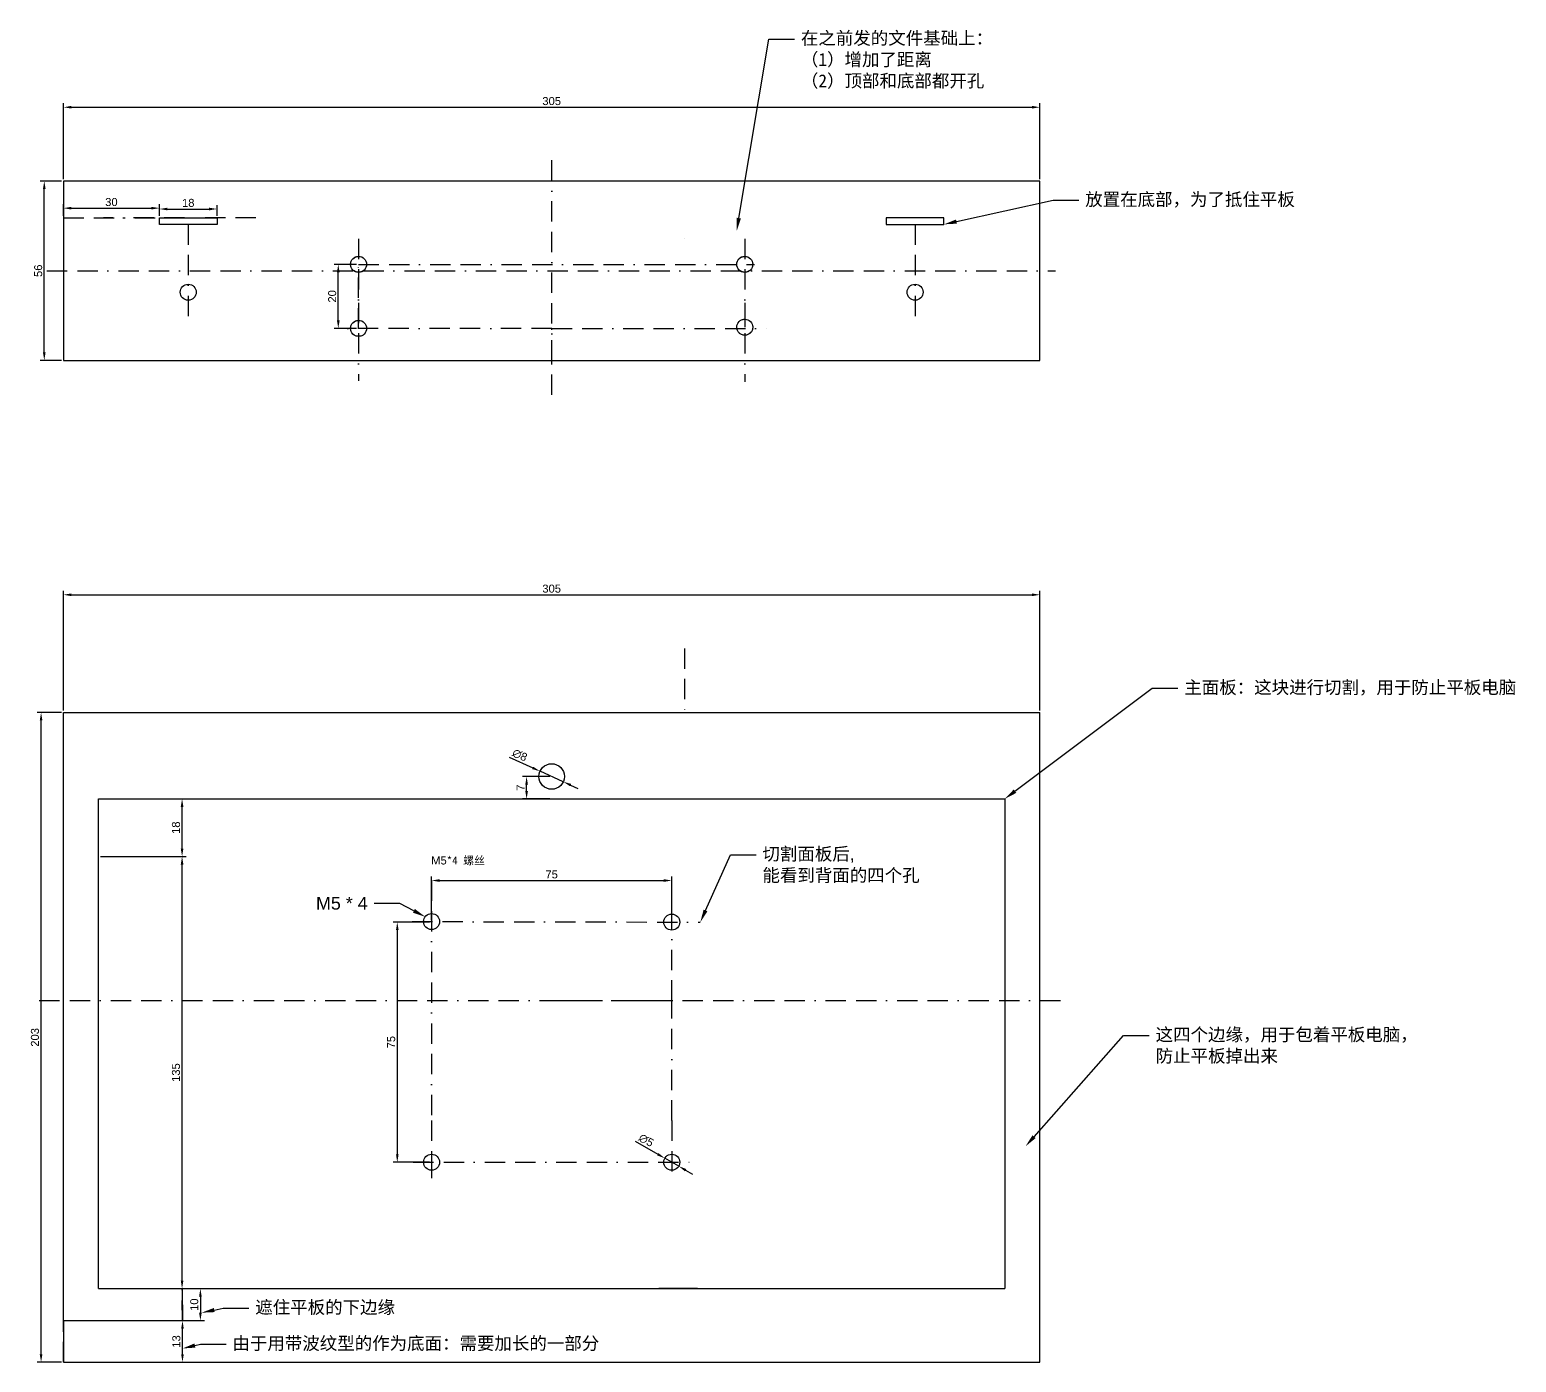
# Model space of a CAD drawing. Header units: millimetres. Extents: x -11 to 726, y 187 to 603.
# Drawn here: x -10.5 to 453.8, y 187 to 603.3 of the extents above; entities that cross this region are included whole.
import ezdxf
from ezdxf import colors
from ezdxf.entities.mleader import LeaderData, LeaderLine
from ezdxf.math import Vec2, Vec3

# ---------------------------------------------------------------- set-up
doc = ezdxf.new("R2010")
doc.units = ezdxf.units.MM
doc.linetypes.add('ACAD_ISO02W100', pattern=[15, 12, -3])
doc.linetypes.add('BORDER2', pattern=[22.225, 6.35, -3.175, 6.35, -3.175, 0, -3.175])
doc.layers.add('实线层', color=7, linetype='Continuous', lineweight=30)
doc.layers.add('注释层', color=245, linetype='Continuous', lineweight=30)
for name, color, linetype in [('标注层', 30, 'Continuous'), ('虚线层', 160, 'ACAD_ISO02W100'), ('辅助层', 240, 'BORDER2')]:
    doc.layers.add(name, color=color, linetype=linetype)
doc.styles.get("Standard").update_dxf_attribs({"font": 'arial.ttf'})
doc.dimstyles.new('ISO-25', dxfattribs={"dimtxt": 2.5, "dimasz": 2.5, "dimexe": 1.25, "dimexo": 0.625, "dimtad": 1, "dimtxsty": 'Standard', "dimcen": 2.5, "dimadec": 0, "dimazin": 0, "dimtfac": 1, "dimtmove": 0, "dimatfit": 3, "dimfxl": 1, "dimarcsym": 0})

# ---------------------------------------------------------------- blocks, each defined once
blk = doc.blocks.new('*D3')
at = {"layer": 'Defpoints', "color": 0, "transparency": 16777216}
for p in [(305, 426.78), (0, 390), (305, 390)]:
    blk.add_point(p, dxfattribs=at)
at = {"layer": '标注层', "color": 0, "lineweight": -2, "transparency": 16777216}
for p, q in [((0, 390.62), (0, 428.03)), ((305, 390.62), (305, 428.03)), ((2.5, 426.78), (302.5, 426.78))]:
    blk.add_line(p, q, dxfattribs=at)
at = {"layer": '标注层', "color": 0, "transparency": 16777216}
for points in [[(2.5, 427.19), (2.5, 426.36), (0, 426.78)], [(302.5, 427.19), (302.5, 426.36), (305, 426.78)]]:
    blk.add_solid(points, dxfattribs=at)
at = {"layer": '标注层', "color": 0, "transparency": 16777216, "insert": (152.5, 428.68), "char_height": 2.5, "attachment_point": 5}
blk.add_mtext('305', dxfattribs=at)
blk = doc.blocks.new('*D4')
at = {"layer": 'Defpoints', "color": 0, "transparency": 16777216}
for p in [(148.86, 371.65), (156.14, 368.35)]:
    blk.add_point(p, dxfattribs=at)
at = {"layer": '标注层', "color": 0, "lineweight": -2, "transparency": 16777216}
for p, q in [((139.19, 376.04), (146.58, 372.69)), ((156.14, 368.35), (148.86, 371.65)), ((158.42, 367.31), (160.7, 366.28))]:
    blk.add_line(p, q, dxfattribs=at)
at = {"layer": '标注层', "color": 0, "transparency": 16777216}
for points in [[(146.75, 373.07), (146.41, 372.31), (148.86, 371.65)], [(158.59, 367.69), (158.25, 366.93), (156.14, 368.35)]]:
    blk.add_solid(points, dxfattribs=at)
at = {"layer": '标注层', "color": 0, "transparency": 16777216, "insert": (142.56, 376.67), "char_height": 2.5, "attachment_point": 5, "rotation": 335.5944}
blk.add_mtext('∅8', dxfattribs=at)
blk = doc.blocks.new('*D5')
at = {"layer": 'Defpoints', "color": 0, "transparency": 16777216}
for p in [(305, 579.08), (0, 556), (305, 556)]:
    blk.add_point(p, dxfattribs=at)
at = {"layer": '标注层', "color": 0, "lineweight": -2, "transparency": 16777216}
for p, q in [((0, 556.62), (0, 580.33)), ((305, 556.62), (305, 580.33)), ((2.5, 579.08), (302.5, 579.08))]:
    blk.add_line(p, q, dxfattribs=at)
at = {"layer": '标注层', "color": 0, "transparency": 16777216}
for points in [[(2.5, 579.5), (2.5, 578.67), (0, 579.08)], [(302.5, 579.5), (302.5, 578.67), (305, 579.08)]]:
    blk.add_solid(points, dxfattribs=at)
at = {"layer": '标注层', "color": 0, "transparency": 16777216, "insert": (152.5, 580.99), "char_height": 2.5, "attachment_point": 5}
blk.add_mtext('305', dxfattribs=at)
blk = doc.blocks.new('*D6')
at = {"layer": 'Defpoints', "color": 0, "transparency": 16777216}
for p in [(144.67, 370), (152.5, 370), (152.5, 363)]:
    blk.add_point(p, dxfattribs=at)
at = {"layer": '标注层', "color": 0, "lineweight": -2, "transparency": 16777216}
for p, q in [((151.88, 370), (143.42, 370)), ((144.67, 365.5), (144.67, 367.5)), ((151.88, 363), (143.42, 363))]:
    blk.add_line(p, q, dxfattribs=at)
at = {"layer": '标注层', "color": 0, "transparency": 16777216}
for points in [[(144.26, 367.5), (145.09, 367.5), (144.67, 370)], [(144.26, 365.5), (145.09, 365.5), (144.67, 363)]]:
    blk.add_solid(points, dxfattribs=at)
at = {"layer": '标注层', "color": 0, "transparency": 16777216, "insert": (142.8, 366.5), "char_height": 2.5, "attachment_point": 5, "rotation": 90}
blk.add_mtext('7', dxfattribs=at)
blk = doc.blocks.new('*D9')
at = {"layer": 'Defpoints', "color": 0, "transparency": 16777216}
for p in [(30, 345), (37.07, 345), (30, 210)]:
    blk.add_point(p, dxfattribs=at)
at = {"layer": '标注层', "color": 0, "lineweight": -2, "transparency": 16777216}
for p, q in [((30.63, 345), (38.32, 345)), ((37.07, 212.5), (37.07, 342.5)), ((30.63, 210), (38.32, 210))]:
    blk.add_line(p, q, dxfattribs=at)
at = {"layer": '标注层', "color": 0, "transparency": 16777216}
for points in [[(36.66, 342.5), (37.49, 342.5), (37.07, 345)], [(36.66, 212.5), (37.49, 212.5), (37.07, 210)]]:
    blk.add_solid(points, dxfattribs=at)
at = {"layer": '标注层', "color": 0, "transparency": 16777216, "insert": (35.17, 277.5), "char_height": 2.5, "attachment_point": 5, "rotation": 90}
blk.add_mtext('135', dxfattribs=at)
blk = doc.blocks.new('*D10')
at = {"layer": 'Defpoints', "color": 0, "transparency": 16777216}
for p in [(11, 363), (37.07, 363), (11, 345)]:
    blk.add_point(p, dxfattribs=at)
at = {"layer": '标注层', "color": 0, "lineweight": -2, "transparency": 16777216}
for p, q in [((11.63, 363), (38.32, 363)), ((37.07, 347.5), (37.07, 360.5)), ((11.63, 345), (38.32, 345))]:
    blk.add_line(p, q, dxfattribs=at)
at = {"layer": '标注层', "color": 0, "transparency": 16777216}
for points in [[(36.66, 360.5), (37.49, 360.5), (37.07, 363)], [(36.66, 347.5), (37.49, 347.5), (37.07, 345)]]:
    blk.add_solid(points, dxfattribs=at)
at = {"layer": '标注层', "color": 0, "transparency": 16777216, "insert": (35.17, 354), "char_height": 2.5, "attachment_point": 5, "rotation": 90}
blk.add_mtext('18', dxfattribs=at)
blk = doc.blocks.new('*D19')
at = {"layer": 'Defpoints', "color": 0, "transparency": 16777216}
for p in [(-5.96, 556), (0, 556), (0, 500)]:
    blk.add_point(p, dxfattribs=at)
at = {"layer": '标注层', "color": 0, "lineweight": -2, "transparency": 16777216}
for p, q in [((-0.63, 556), (-7.21, 556)), ((-5.96, 502.5), (-5.96, 553.5)), ((-0.63, 500), (-7.21, 500))]:
    blk.add_line(p, q, dxfattribs=at)
at = {"layer": '标注层', "color": 0, "transparency": 16777216}
for points in [[(-6.38, 553.5), (-5.54, 553.5), (-5.96, 556)], [(-6.38, 502.5), (-5.54, 502.5), (-5.96, 500)]]:
    blk.add_solid(points, dxfattribs=at)
at = {"layer": '标注层', "color": 0, "transparency": 16777216, "insert": (-7.86, 528), "char_height": 2.5, "attachment_point": 5, "rotation": 90}
blk.add_mtext('56', dxfattribs=at)
blk = doc.blocks.new('*D33')
at = {"layer": 'Defpoints', "color": 0, "transparency": 16777216}
for p in [(0, 544.5), (30, 547.56), (30, 544.5)]:
    blk.add_point(p, dxfattribs=at)
at = {"layer": '标注层', "color": 0, "lineweight": -2, "transparency": 16777216}
for p, q in [((0, 545.12), (0, 548.81)), ((30, 545.12), (30, 548.81)), ((2.5, 547.56), (27.5, 547.56))]:
    blk.add_line(p, q, dxfattribs=at)
at = {"layer": '标注层', "color": 0, "transparency": 16777216}
for points in [[(2.5, 547.97), (2.5, 547.14), (0, 547.56)], [(27.5, 547.97), (27.5, 547.14), (30, 547.56)]]:
    blk.add_solid(points, dxfattribs=at)
at = {"layer": '标注层', "color": 0, "transparency": 16777216, "insert": (15, 549.46), "char_height": 2.5, "attachment_point": 5}
blk.add_mtext('30', dxfattribs=at)
blk = doc.blocks.new('*D34')
at = {"layer": 'Defpoints', "color": 0, "transparency": 16777216}
for p in [(30, 544.5), (48, 547.29), (48, 544.5)]:
    blk.add_point(p, dxfattribs=at)
at = {"layer": '标注层', "color": 0, "lineweight": -2, "transparency": 16777216}
for p, q in [((30, 545.12), (30, 548.54)), ((48, 545.12), (48, 548.54)), ((32.5, 547.29), (45.5, 547.29))]:
    blk.add_line(p, q, dxfattribs=at)
at = {"layer": '标注层', "color": 0, "transparency": 16777216}
for points in [[(32.5, 547.7), (32.5, 546.87), (30, 547.29)], [(45.5, 547.7), (45.5, 546.87), (48, 547.29)]]:
    blk.add_solid(points, dxfattribs=at)
at = {"layer": '标注层', "color": 0, "transparency": 16777216, "insert": (39, 549.19), "char_height": 2.5, "attachment_point": 5}
blk.add_mtext('18', dxfattribs=at)
blk = doc.blocks.new('*D35')
at = {"layer": 'Defpoints', "color": 0, "transparency": 16777216}
for p in [(85.86, 530), (92.2, 530), (92.2, 510)]:
    blk.add_point(p, dxfattribs=at)
at = {"layer": '标注层', "color": 0, "lineweight": -2, "transparency": 16777216}
for p, q in [((91.58, 530), (84.61, 530)), ((85.86, 512.5), (85.86, 527.5)), ((91.58, 510), (84.61, 510))]:
    blk.add_line(p, q, dxfattribs=at)
at = {"layer": '标注层', "color": 0, "transparency": 16777216}
for points in [[(85.44, 527.5), (86.28, 527.5), (85.86, 530)], [(85.44, 512.5), (86.28, 512.5), (85.86, 510)]]:
    blk.add_solid(points, dxfattribs=at)
at = {"layer": '标注层', "color": 0, "transparency": 16777216, "insert": (83.96, 520), "char_height": 2.5, "attachment_point": 5, "rotation": 90}
blk.add_mtext('20', dxfattribs=at)
blk = doc.blocks.new('*D36')
at = {"layer": 'Defpoints', "color": 0, "transparency": 16777216}
for p in [(0, 200), (37.2, 200), (0, 187)]:
    blk.add_point(p, dxfattribs=at)
at = {"layer": '标注层', "color": 0, "lineweight": -2, "transparency": 16777216}
for p, q in [((0.62, 200), (38.45, 200)), ((37.2, 189.5), (37.2, 197.5)), ((0.62, 187), (38.45, 187))]:
    blk.add_line(p, q, dxfattribs=at)
at = {"layer": '标注层', "color": 0, "transparency": 16777216}
for points in [[(36.78, 197.5), (37.61, 197.5), (37.2, 200)], [(36.78, 189.5), (37.61, 189.5), (37.2, 187)]]:
    blk.add_solid(points, dxfattribs=at)
at = {"layer": '标注层', "color": 0, "transparency": 16777216, "insert": (35.29, 193.5), "char_height": 2.5, "attachment_point": 5, "rotation": 90}
blk.add_mtext('13', dxfattribs=at)
blk = doc.blocks.new('*D37')
at = {"layer": 'Defpoints', "color": 0, "transparency": 16777216}
for p in [(37.07, 210), (37.22, 200), (42.79, 200)]:
    blk.add_point(p, dxfattribs=at)
at = {"layer": '标注层', "color": 0, "lineweight": -2, "transparency": 16777216}
for p, q in [((37.7, 210), (44.04, 210)), ((42.79, 207.5), (42.79, 202.5)), ((37.85, 200), (44.04, 200))]:
    blk.add_line(p, q, dxfattribs=at)
at = {"layer": '标注层', "color": 0, "transparency": 16777216}
for points in [[(42.37, 207.5), (43.21, 207.5), (42.79, 210)], [(42.37, 202.5), (43.21, 202.5), (42.79, 200)]]:
    blk.add_solid(points, dxfattribs=at)
at = {"layer": '标注层', "color": 0, "transparency": 16777216, "insert": (40.89, 205), "char_height": 2.5, "attachment_point": 5, "rotation": 90}
blk.add_mtext('10', dxfattribs=at)
blk = doc.blocks.new('*D38')
at = {"layer": 'Defpoints', "color": 0, "transparency": 16777216}
for p in [(-6.96, 390), (0, 390), (0, 187)]:
    blk.add_point(p, dxfattribs=at)
at = {"layer": '标注层', "color": 0, "lineweight": -2, "transparency": 16777216}
for p, q in [((-0.63, 390), (-8.21, 390)), ((-6.96, 189.5), (-6.96, 387.5)), ((-0.63, 187), (-8.21, 187))]:
    blk.add_line(p, q, dxfattribs=at)
at = {"layer": '标注层', "color": 0, "transparency": 16777216}
for points in [[(-7.38, 387.5), (-6.55, 387.5), (-6.96, 390)], [(-7.38, 189.5), (-6.55, 189.5), (-6.96, 187)]]:
    blk.add_solid(points, dxfattribs=at)
at = {"layer": '标注层', "color": 0, "transparency": 16777216, "insert": (-8.87, 288.5), "char_height": 2.5, "attachment_point": 5, "rotation": 90}
blk.add_mtext('203', dxfattribs=at)
blk = doc.blocks.new('*D40')
at = {"layer": 'Defpoints', "color": 0, "transparency": 16777216}
for p in [(115, 324.5), (104.28, 249.5), (115, 249.5)]:
    blk.add_point(p, dxfattribs=at)
at = {"layer": '标注层', "color": 0, "lineweight": -2, "transparency": 16777216}
for p, q in [((114.37, 324.5), (103.03, 324.5)), ((104.28, 322), (104.28, 252)), ((114.37, 249.5), (103.03, 249.5))]:
    blk.add_line(p, q, dxfattribs=at)
at = {"layer": '标注层', "color": 0, "transparency": 16777216}
for points in [[(103.87, 322), (104.7, 322), (104.28, 324.5)], [(103.87, 252), (104.7, 252), (104.28, 249.5)]]:
    blk.add_solid(points, dxfattribs=at)
at = {"layer": '标注层', "color": 0, "transparency": 16777216, "insert": (102.39, 287), "char_height": 2.5, "attachment_point": 5, "rotation": 90}
blk.add_mtext('75', dxfattribs=at)
blk = doc.blocks.new('*D41')
at = {"layer": 'Defpoints', "color": 0, "transparency": 16777216}
for p in [(190, 337.5), (115, 324.5), (190, 324.52)]:
    blk.add_point(p, dxfattribs=at)
at = {"layer": '标注层', "color": 0, "lineweight": -2, "transparency": 16777216}
for p, q in [((115, 325.13), (115, 338.75)), ((117.5, 337.5), (187.5, 337.5)), ((190, 325.14), (190, 338.75))]:
    blk.add_line(p, q, dxfattribs=at)
at = {"layer": '标注层', "color": 0, "transparency": 16777216}
for points in [[(117.5, 337.92), (117.5, 337.08), (115, 337.5)], [(187.5, 337.92), (187.5, 337.08), (190, 337.5)]]:
    blk.add_solid(points, dxfattribs=at)
at = {"layer": '标注层', "color": 0, "transparency": 16777216, "insert": (152.5, 339.4), "char_height": 2.5, "attachment_point": 5}
blk.add_mtext('75', dxfattribs=at)
blk = doc.blocks.new('*D42')
at = {"layer": 'Defpoints', "color": 0, "transparency": 16777216}
for p in [(187.83, 250.74), (192.17, 248.26)]:
    blk.add_point(p, dxfattribs=at)
at = {"layer": '标注层', "color": 0, "lineweight": -2, "transparency": 16777216}
for p, q in [((178.61, 256.03), (185.66, 251.99)), ((192.17, 248.26), (187.83, 250.74)), ((194.34, 247.01), (196.51, 245.77))]:
    blk.add_line(p, q, dxfattribs=at)
at = {"layer": '标注层', "color": 0, "transparency": 16777216}
for points in [[(185.87, 252.35), (185.45, 251.63), (187.83, 250.74)], [(194.55, 247.37), (194.13, 246.65), (192.17, 248.26)]]:
    blk.add_solid(points, dxfattribs=at)
at = {"layer": '标注层', "color": 0, "transparency": 16777216, "insert": (182.03, 256.34), "char_height": 2.5, "attachment_point": 5, "rotation": 330.1764}
blk.add_mtext('∅5', dxfattribs=at)

msp = doc.modelspace()

# ---------------------------------------------------------------- linework, layer by layer
at = {"layer": '实线层'}
for p, q in [((305, 556), (0, 556)), ((0, 556), (0, 500)), ((305, 500), (305, 556)), ((30, 544.5), (48, 544.5)), ((30, 542.5), (30, 544.5)), ((48, 544.5), (48, 542.5)), ((275, 544.5), (257, 544.5)), ((257, 544.5), (257, 542.5)), ((275, 542.5), (275, 544.5)), ((48, 542.5), (30, 542.5)), ((257, 542.5), (275, 542.5)), ((0, 500), (305, 500)), ((0, 200), (0, 390)), ((0, 390), (305, 390)), ((305, 200), (305, 390)), ((11, 210), (11, 363)), ((11, 363), (152.5, 363)), ((152.5, 363), (294, 363)), ((294, 363), (294, 210)), ((11, 210), (294, 210)), ((305, 187), (305, 210)), ((0, 200), (0, 187)), ((0, 187), (305, 187))]:
    msp.add_line(p, q, dxfattribs=at)
for centre, radius in [((92.2, 530), 2.5), ((212.8, 530), 2.5), ((39, 521.3), 2.5), ((266, 521.3), 2.5), ((92.2, 510), 2.5), ((212.8, 510.356), 2.5), ((152.5, 370), 4), ((115, 324.671), 2.5), ((190, 324.518), 2.5), ((115, 249.5), 2.5), ((190, 249.5), 2.5)]:
    msp.add_circle(centre, radius, dxfattribs=at)
at = {"layer": '标注层'}
for p, q in [((194, 538), (194, 538)), ((194, 538), (194, 538)), ((37.073, 210), (37.221, 200))]:
    msp.add_line(p, q, dxfattribs=at)
at = {"layer": '虚线层'}
for p, q in [((107, 210), (122, 210)), ((198, 210), (183, 210))]:
    msp.add_line(p, q, dxfattribs=at)
for centre in [(92.2, 530), (212.8, 530), (92.2, 510), (212.8, 510.356)]:
    msp.add_circle(centre, 2.5, dxfattribs=at)
at = {"layer": '辅助层'}
for p, q in [((152.5, 489.204), (152.5, 563.58)), ((0, 556), (0, 544.5)), ((0, 544.5), (30, 544.5)), ((60.13, 544.5), (12.541, 544.5)), ((275, 544.5), (257, 544.5)), ((39, 542.5), (39, 512.333)), ((266, 542.5), (266, 510.822)), ((92.2, 538), (92.2, 512.654)), ((212.8, 538), (212.8, 510.356)), ((92.2, 510), (92.2, 530)), ((92.2, 530), (215.888, 530)), ((-5.117, 528), (309.883, 528)), ((92.2, 518), (92.2, 493.574)), ((212.8, 518), (212.8, 493.291)), ((152.5, 510), (85.5, 510)), ((152.5, 500), (152.5, 510)), ((152.5, 510), (219.5, 510)), ((194, 410), (194, 390)), ((115, 337.5), (115, 262.5)), ((115, 337.5), (115, 324.5)), ((190, 300), (190, 337.5)), ((108.927, 324.684), (198.924, 324.5)), ((-7.531, 300), (312.469, 300)), ((152.5, 300), (190, 300)), ((190, 262.5), (190, 300)), ((115, 262.5), (115, 249.5)), ((190, 262.5), (190, 244.085)), ((109.276, 249.5), (197.492, 249.5)), ((115, 249.5), (115, 244.5)), ((37.221, 200), (37.073, 210)), ((0, 200), (0, 187)), ((0, 187), (0, 200)), ((0, 200), (37.221, 200)), ((305, 187), (305, 200)), ((0, 187), (305, 187))]:
    msp.add_line(p, q, dxfattribs=at)

# ---------------------------------------------------------------- texts
at = {"layer": '注释层', "insert": (114.875, 345.015), "char_height": 2.5, "attachment_point": 1}
msp.add_mtext_dynamic_manual_height_columns('M5{\\fSimSun|b0|i0|c134|p2;*4 螺丝}', width=22.86849, gutter_width=12.5, heights=[0], dxfattribs=at)

# ---------------------------------------------------------------- dimensions: what is measured, and where the dimension line sits
at = {"layer": '标注层'}
for base, p1, p2, picture, middle in [((305, 579.083), (0, 556), (305, 556), '*D5', (152.5, 580.985)), ((30, 547.558), (0, 544.5), (30, 544.5), '*D33', (15, 549.46)), ((48, 547.287), (30, 544.5), (48, 544.5), '*D34', (39, 549.189)), ((305, 426.777), (0, 390), (305, 390), '*D3', (152.5, 428.679)), ((190, 337.5), (115, 324.5), (190, 324.518), '*D41', (152.5, 339.396))]:
    dim = msp.add_linear_dim(base=base, p1=p1, p2=p2, dimstyle='ISO-25', dxfattribs=at)
    dim.commit()
    dim.dimension.update_dxf_attribs({"geometry": picture, "text_midpoint": middle})
for base, p1, p2, picture, middle in [((-5.961, 556), (0, 500), (0, 556), '*D19', (-7.862, 528)), ((85.86, 530), (92.2, 510), (92.2, 530), '*D35', (83.958, 520)), ((-6.963, 390), (0, 187), (0, 390), '*D38', (-8.865, 288.5)), ((144.673, 370), (152.5, 363), (152.5, 370), '*D6', (142.798, 366.5)), ((37.073, 363), (11, 345), (11, 363), '*D10', (35.171, 354)), ((37.073, 345), (30, 210), (30, 345), '*D9', (35.17, 277.5)), ((104.283, 249.5), (115, 324.5), (115, 249.5), '*D40', (102.386, 287)), ((42.791, 200), (37.073, 210), (37.221, 200), '*D37', (40.89, 205)), ((37.197, 200), (0, 187), (0, 200), '*D36', (35.295, 193.5))]:
    dim = msp.add_linear_dim(base=base, p1=p1, p2=p2, angle=90, dimstyle='ISO-25', dxfattribs=at)
    dim.commit()
    dim.dimension.update_dxf_attribs({"geometry": picture, "text_midpoint": middle})
for p1, p2, picture, middle in [((156.143, 368.347), (148.857, 371.653), '*D4', (142.563, 376.674)), ((192.169, 248.257), (187.831, 250.743), '*D42', (182.033, 256.34))]:
    dim = msp.add_diameter_dim_2p(p1=p1, p2=p2, dimstyle='ISO-25', dxfattribs=at)
    dim.commit()
    dim.dimension.update_dxf_attribs({"geometry": picture, "text_midpoint": middle})

# ---------------------------------------------------------------- leaders
ml = msp.add_multileader_mtext('Standard', dxfattribs=at)
ml.set_content('M5 * 4', color=256)
ml.set_leader_properties()
ml.build(insert=Vec2(0, 0))
ctx = ml.context
ctx.base_point, ctx.plane_origin = Vec3(77.577, 330.372), Vec3(113.009, 326.183)
ctx.text_align_type = 2
notes = []
notes.append((ctx, [(0, (1, 1, 0), (105.042, 330.372), (-1, 0), 8, [(0, [(113.009, 326.183)], 0, [])])]))
ctx.mtext.insert, ctx.mtext.alignment, ctx.mtext.flow_direction = Vec3(95.042, 332.406), 3, 5
at = {"layer": '注释层'}
ml = msp.add_multileader_mtext('Standard', dxfattribs=at)
ml.set_content('{\\fSimSun|b0|i0|c134|p2;在之前发的文件基础上：\\P（1）增加了距离\\P（2）顶部和底部都开孔}', color=256)
ml.set_leader_properties()
ml.build(insert=Vec2(0, 0))
ctx = ml.context
ctx.base_point, ctx.plane_origin = Vec3(228.33, 600.389), Vec3(204.793, 596.915)
notes.append((ctx, [(0, (1, 1, 0), (220.33, 600.389), (1, 0), 8, [(0, [(210.3, 540.5)], 0, [])])]))
ctx.mtext.insert, ctx.mtext.flow_direction = Vec3(230.33, 602.679), 5
ml = msp.add_multileader_mtext('Standard', dxfattribs=at)
ml.set_content('{\\fSimSun|b0|i0|c134|p2;放置在底部，为了抵住平板}', color=256)
ml.set_leader_properties()
ml.build(insert=Vec2(0, 0))
ctx = ml.context
ctx.base_point, ctx.plane_origin = Vec3(317.124, 550.004), Vec3(275, 542.5)
notes.append((ctx, [(0, (1, 1, 0), (309.124, 550.004), (1, 0), 8, [(0, [(275, 542.5)], 0, [])])]))
ctx.mtext.insert, ctx.mtext.flow_direction = Vec3(319.124, 552.306), 5
ml = msp.add_multileader_mtext('Standard', dxfattribs=at)
ml.set_content('{\\fSimSun|b0|i0|c134|p2;主面板：这块进行切割，用于防止平板电脑}', color=256)
ml.set_leader_properties()
ml.build(insert=Vec2(0, 0))
ctx = ml.context
ctx.base_point, ctx.plane_origin = Vec3(348.067, 397.548), Vec3(294, 363)
notes.append((ctx, [(0, (1, 1, 0), (340.067, 397.548), (1, 0), 8, [(0, [(294, 363)], 0, [])])]))
ctx.mtext.insert, ctx.mtext.flow_direction = Vec3(350.067, 399.85), 5
ml = msp.add_multileader_mtext('Standard', dxfattribs=at)
ml.set_content('{\\fSimSun|b0|i0|c134|p2;切割面板后},\\P{\\fSimSun|b0|i0|c134|p2;能看到背面的四个孔}', color=256)
ml.set_leader_properties()
ml.build(insert=Vec2(0, 0))
ctx = ml.context
ctx.base_point, ctx.plane_origin = Vec3(216.32, 345.534), Vec3(190, 337.5)
notes.append((ctx, [(0, (1, 1, 0), (208.32, 345.534), (1, 0), 8, [(0, [(198.924, 324.5)], 0, [])])]))
ctx.mtext.insert, ctx.mtext.flow_direction = Vec3(218.32, 347.825), 5
ml = msp.add_multileader_mtext('Standard', dxfattribs=at)
ml.set_content('{\\fSimSun|b0|i0|c134|p2;这四个边缘，用于包着平板电脑，\\P防止平板掉出来}', color=256)
ml.set_leader_properties()
ml.build(insert=Vec2(0, 0))
ctx = ml.context
ctx.base_point, ctx.plane_origin = Vec3(339.122, 289.08), Vec3(300.486, 254.46)
notes.append((ctx, [(0, (1, 1, 0), (331.122, 289.08), (1, 0), 8, [(0, [(300.486, 254.46)], 0, [])])]))
ctx.mtext.insert, ctx.mtext.flow_direction = Vec3(341.122, 291.381), 5
ml = msp.add_multileader_mtext('Standard', dxfattribs=at)
ml.set_content('{\\fSimSun|b0|i0|c134|p2;遮住平板的下边缘}', color=256)
ml.set_leader_properties()
ml.build(insert=Vec2(0, 0))
ctx = ml.context
ctx.base_point, ctx.plane_origin = Vec3(57.931, 203.901), Vec3(43.208, 202.5)
notes.append((ctx, [(0, (1, 1, 0), (49.931, 203.901), (1, 0), 8, [(0, [(43.208, 202.5)], 0, [])])]))
ctx.mtext.insert, ctx.mtext.flow_direction = Vec3(59.931, 206.203), 5
ml = msp.add_multileader_mtext('Standard', dxfattribs=at)
ml.set_content('{\\fSimSun|b0|i0|c134|p2;由于用带波纹型的作为底面：需要加长的一部分}', color=256)
ml.set_leader_properties()
ml.build(insert=Vec2(0, 0))
ctx = ml.context
ctx.base_point, ctx.plane_origin = Vec3(50.791, 192.634), Vec3(37.197, 191.307)
notes.append((ctx, [(0, (1, 1, 0), (42.791, 192.634), (1, 0), 8, [(0, [(37.197, 191.307)], 0, [])])]))
ctx.mtext.insert, ctx.mtext.flow_direction = Vec3(52.791, 194.924), 5
for ctx, leaders in notes:
    for number, flags, end, landing, length, lines in leaders:
        leader = LeaderData()
        leader.index, (leader.has_last_leader_line, leader.has_dogleg_vector, leader.attachment_direction) = number, flags
        leader.last_leader_point, leader.dogleg_vector, leader.dogleg_length = Vec3(end), Vec3(landing), length
        for number, points, colour, breaks in lines:
            line = LeaderLine()
            line.index, line.vertices, line.color, line.breaks = number, Vec3.list(points), colors.encode_raw_color(colour), breaks
            leader.lines.append(line)
        ctx.leaders.append(leader)

doc.saveas('drawing.dxf')
